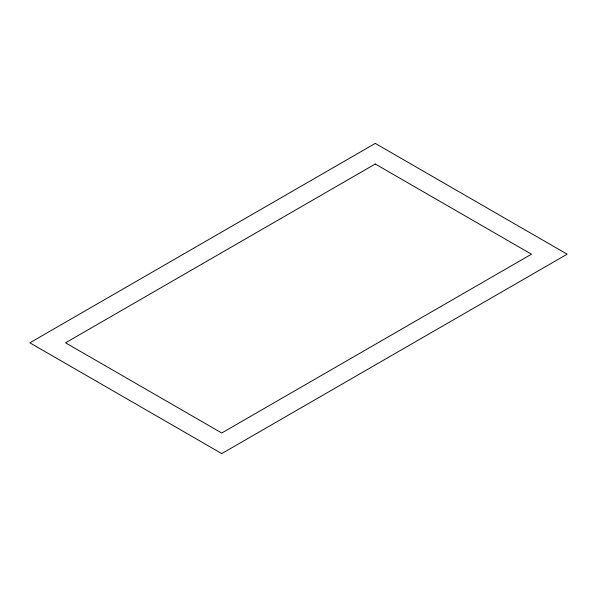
<?xml version="1.0" encoding="UTF-8"?>
<svg xmlns="http://www.w3.org/2000/svg" width="597" height="597" viewBox="0 0 597 597"><rect width="100%" height="100%" fill="white"/><g stroke="black" fill="none" stroke-linecap="round" stroke-linejoin="round"><path stroke-width="0.9" d="M375.259 143.399L29.85 342.812L221.741 453.601L567.15 254.188L375.259 143.399M375.259 164.003L65.543 342.812L221.741 432.997L531.457 254.188L375.259 164.003"/></g></svg>
